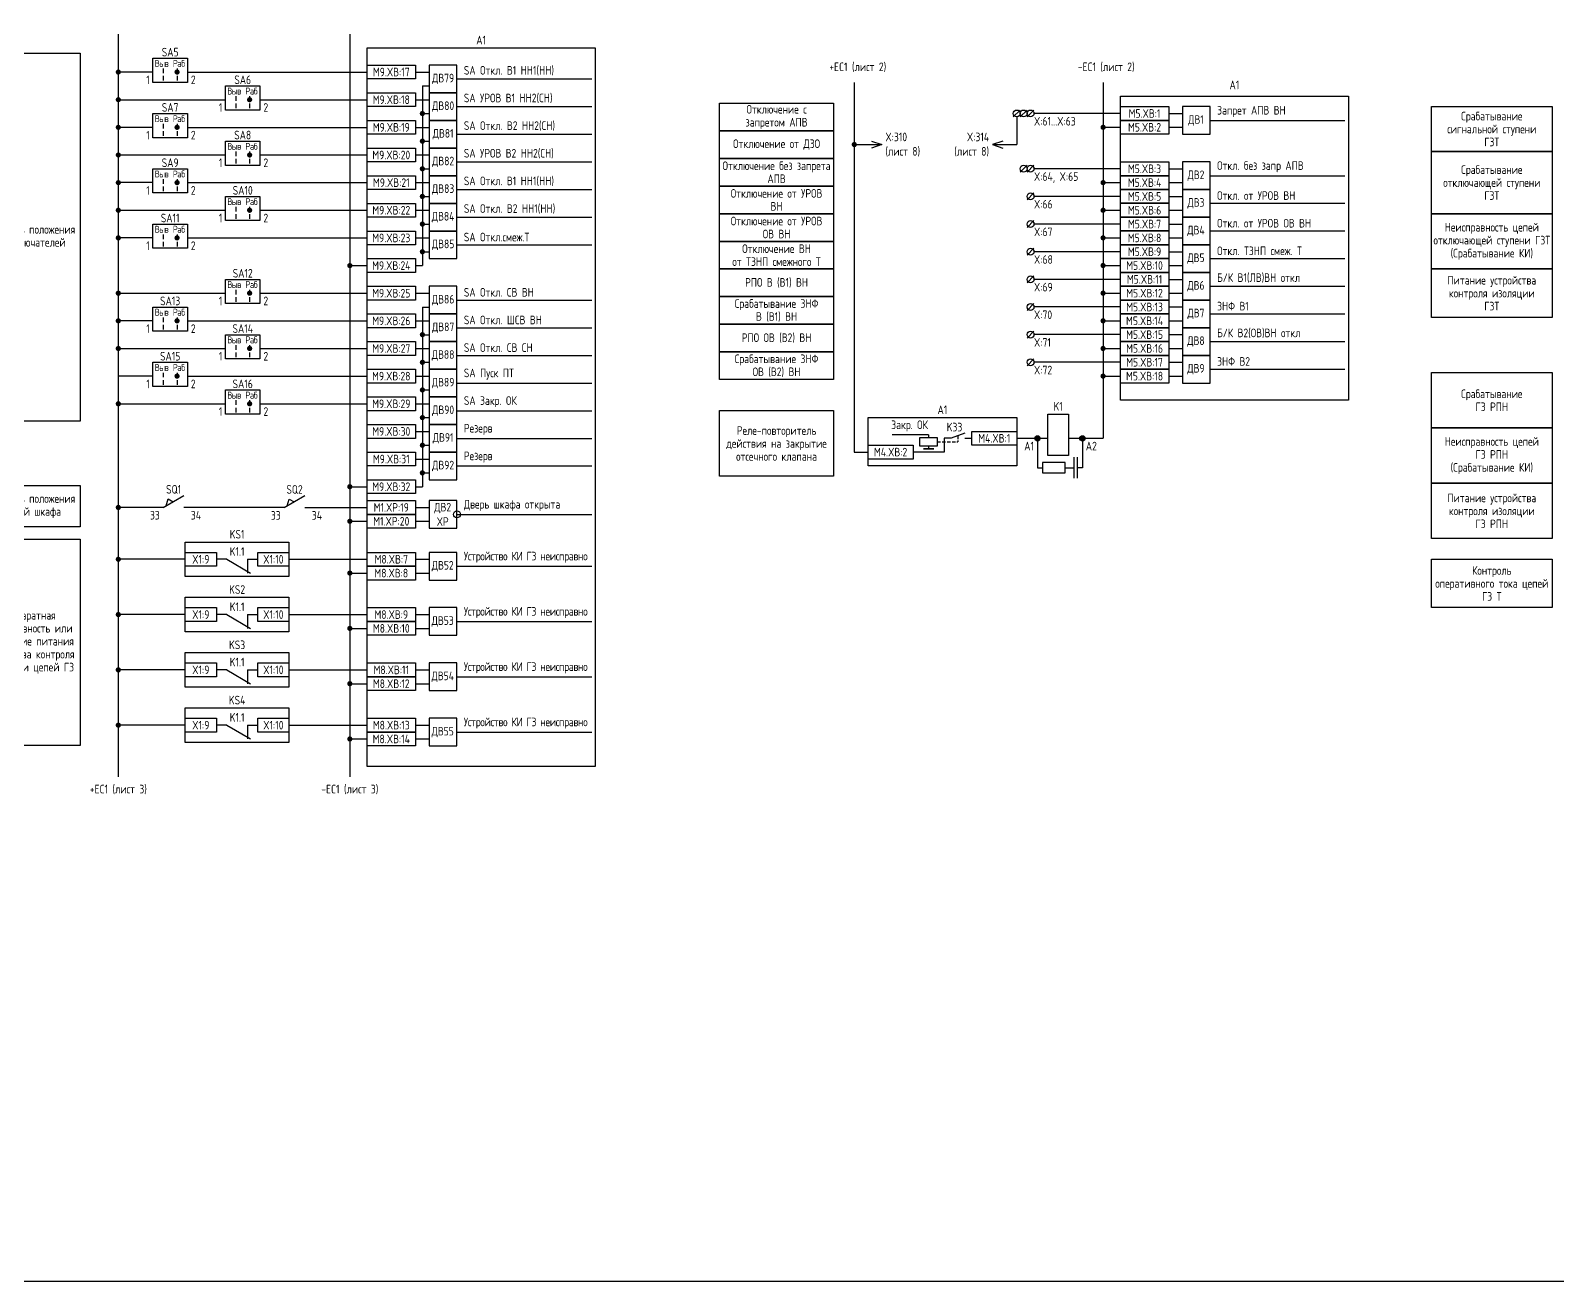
# Model space of a CAD drawing. Header units: millimetres. Extents: x -1533 to 5846, y -90 to 586.
# Drawn here: x 665.6 to 1107.5, y -90 to 272 of the extents above; entities that cross this region are included whole.
import ezdxf
from ezdxf.enums import TextEntityAlignment as Align

# ---------------------------------------------------------------- set-up
doc = ezdxf.new("R2010")
doc.units = ezdxf.units.MM
doc.linetypes.add('HIDDEN2', pattern=[4.7625, 3.175, -1.5875])
doc.styles.add('Gost_type_A', font='GOST_A.TTF')

# ---------------------------------------------------------------- blocks, each defined once
blk = doc.blocks.new('POINT')
at = {"const_width": 0.75}
blk.add_lwpolyline([(-0.375, 0, 1), (0.375, 0, 1)], format="xyb", close=True, dxfattribs=at)
blk = doc.blocks.new('Переключатель_положение')
for p, q in [((2, 1), (2, -0.34)), ((2, -1.14), (2, -2.49))]:
    blk.add_line(p, q)

msp = doc.modelspace()

# ---------------------------------------------------------------- hatches: boundary and pattern name
at = {"linetype": 'Continuous', "ltscale": 4.8}
h = msp.add_hatch(color=256, dxfattribs=at)
edge = h.paths.add_edge_path()
edge.add_arc((957, 154), 0.75, 0, 360)
h = msp.add_hatch(color=256, dxfattribs=at)
edge = h.paths.add_edge_path()
edge.add_arc((970, 154), 0.75, 0, 360)

# ---------------------------------------------------------------- linework, layer by layer
for p, q in [((691, 271), (691, 56)), ((758, 271), (758, 56)), ((701, 259.99), (691, 259.99)), ((711, 259.99), (763, 259.99)), ((777, 259.99), (781, 259.99)), ((789, 257.99), (828, 257.99)), ((904, 257), (904, 150)), ((976, 257), (976, 154)), ((691, 251.99), (722, 251.99)), ((732, 251.99), (763, 251.99)), ((777, 251.99), (781, 251.99)), ((779, 255.99), (781, 255.99)), ((779, 255.99), (779, 203.99)), ((779, 247.99), (781, 247.99)), ((789, 249.99), (828, 249.99)), ((952, 249), (950, 247)), ((954, 249), (952, 247)), ((956, 249), (954, 247)), ((981, 248), (956, 248)), ((995, 248), (999, 248)), ((701, 243.99), (691, 243.99)), ((711, 243.99), (763, 243.99)), ((777, 243.99), (781, 243.99)), ((951, 247), (951, 239)), ((976, 244), (981, 244)), ((995, 244), (999, 244)), ((1007, 246), (1046, 246)), ((779, 239.99), (781, 239.99)), ((789, 241.99), (828, 241.99)), ((904, 239), (912, 239)), ((944, 239), (951, 239)), ((691, 235.99), (722, 235.99)), ((732, 235.99), (763, 235.99)), ((777, 235.99), (781, 235.99)), ((779, 231.99), (781, 231.99)), ((789, 233.99), (828, 233.99)), ((954, 233), (952, 231)), ((956, 233), (954, 231)), ((981, 232), (956, 232)), ((995, 232), (999, 232)), ((1007, 230), (1046, 230)), ((701, 227.99), (691, 227.99)), ((711, 227.99), (763, 227.99)), ((777, 227.99), (781, 227.99)), ((789, 225.99), (828, 225.99)), ((976, 228), (981, 228)), ((995, 228), (999, 228)), ((779, 223.99), (781, 223.99)), ((956, 225), (954, 223)), ((981, 224), (956, 224)), ((995, 224), (999, 224)), ((1007, 222), (1046, 222)), ((691, 219.99), (722, 219.99)), ((732, 219.99), (763, 219.99)), ((777, 219.99), (781, 219.99)), ((789, 217.99), (828, 217.99)), ((956, 217), (954, 215)), ((976, 220), (981, 220)), ((995, 220), (999, 220)), ((779, 215.99), (781, 215.99)), ((981, 216), (956, 216)), ((995, 216), (999, 216)), ((1007, 214), (1046, 214)), ((701, 211.99), (691, 211.99)), ((711, 211.99), (763, 211.99)), ((777, 211.99), (781, 211.99)), ((779, 207.99), (781, 207.99)), ((789, 209.99), (828, 209.99)), ((956, 209), (954, 207)), ((981, 208), (956, 208)), ((976, 212), (981, 212)), ((995, 212), (999, 212)), ((995, 208), (999, 208)), ((758, 203.99), (763, 203.99)), ((758, 203.99), (763, 203.99)), ((777, 203.99), (779, 203.99)), ((976, 204), (981, 204)), ((995, 204), (999, 204)), ((1007, 206), (1046, 206)), ((956, 201), (954, 199)), ((981, 200), (956, 200)), ((995, 200), (999, 200)), ((691, 195.99), (722, 195.99)), ((732, 195.99), (763, 195.99)), ((777, 195.99), (781, 195.99)), ((976, 196), (981, 196)), ((995, 196), (999, 196)), ((1007, 198), (1046, 198)), ((779, 191.99), (781, 191.99)), ((779, 191.99), (779, 139.99)), ((789, 193.99), (828, 193.99)), ((956, 193), (954, 191)), ((981, 192), (956, 192)), ((995, 192), (999, 192)), ((701, 187.99), (691, 187.99)), ((711, 187.99), (763, 187.99)), ((777, 187.99), (781, 187.99)), ((789, 185.99), (828, 185.99)), ((976, 188), (981, 188)), ((995, 188), (999, 188)), ((1007, 190), (1046, 190)), ((779, 183.99), (781, 183.99)), ((956, 185), (954, 183)), ((981, 184), (956, 184)), ((995, 184), (999, 184)), ((1007, 182), (1046, 182)), ((691, 179.99), (722, 179.99)), ((732, 179.99), (763, 179.99)), ((777, 179.99), (781, 179.99)), ((789, 177.99), (828, 177.99)), ((956, 177), (954, 175)), ((976, 180), (981, 180)), ((995, 180), (999, 180)), ((779, 175.99), (781, 175.99)), ((981, 176), (956, 176)), ((995, 176), (999, 176)), ((1007, 174), (1046, 174)), ((701, 171.99), (691, 171.99)), ((711, 171.99), (763, 171.99)), ((777, 171.99), (781, 171.99)), ((779, 167.99), (781, 167.99)), ((789, 169.99), (828, 169.99)), ((976, 172), (981, 172)), ((995, 172), (999, 172)), ((691, 163.99), (722, 163.99)), ((732, 163.99), (763, 163.99)), ((777, 163.99), (781, 163.99)), ((779, 159.99), (781, 159.99)), ((789, 161.99), (828, 161.99)), ((777, 155.99), (781, 155.99)), ((925.5, 155), (915, 155)), ((925.5, 155), (925.5, 154.25)), ((779, 151.99), (781, 151.99)), ((789, 153.99), (828, 153.99)), ((925.5, 151.75), (925.5, 151)), ((951, 154), (960, 154)), ((966, 154), (976, 154)), ((777, 147.99), (781, 147.99)), ((789, 145.99), (828, 145.99)), ((904, 150), (908, 150)), ((779, 143.99), (781, 143.99)), ((704, 133.99), (710, 137.45)), ((739, 133.95), (745, 137.41)), ((758, 139.99), (763, 139.99)), ((758, 139.99), (763, 139.99)), ((777, 139.99), (779, 139.99)), ((704, 133.99), (691, 133.99)), ((704.86, 134.49), (705.43, 136.48)), ((705.43, 136.48), (706.87, 135.65)), ((739, 133.95), (710, 133.95)), ((739.86, 134.45), (740.43, 136.43)), ((740.43, 136.43), (741.87, 135.6)), ((745, 133.99), (763, 133.99)), ((777, 133.99), (781, 133.99)), ((758, 129.99), (763, 129.99)), ((758, 129.99), (763, 129.99)), ((777, 129.99), (781, 129.99)), ((789, 131.99), (828, 131.99)), ((710.38, 118.99), (691, 118.99)), ((722.38, 118.99), (719.38, 118.99)), ((722.38, 118.99), (729.3, 114.99)), ((728.38, 118.99), (728.38, 114.99)), ((728.38, 118.99), (731.38, 118.99)), ((740.37, 118.99), (763, 118.99)), ((758, 114.99), (763, 114.99)), ((758, 114.99), (763, 114.99)), ((777, 118.99), (781, 118.99)), ((777, 114.99), (781, 114.99)), ((789, 116.99), (828, 116.99)), ((710.38, 102.99), (691, 102.99)), ((722.38, 102.99), (719.38, 102.99)), ((722.38, 102.99), (729.3, 98.99)), ((728.38, 102.99), (728.38, 98.99)), ((728.38, 102.99), (731.38, 102.99)), ((740.37, 102.99), (763, 102.99)), ((777, 102.99), (781, 102.99)), ((758, 98.99), (763, 98.99)), ((758, 98.99), (763, 98.99)), ((777, 98.99), (781, 98.99)), ((789, 100.99), (828, 100.99)), ((710.38, 86.99), (691, 86.99)), ((722.38, 86.99), (719.38, 86.99)), ((722.38, 86.99), (729.3, 82.99)), ((728.38, 86.99), (728.38, 82.99)), ((728.38, 86.99), (731.38, 86.99)), ((740.37, 86.99), (763, 86.99)), ((777, 86.99), (781, 86.99)), ((789, 84.99), (828, 84.99)), ((758, 82.99), (763, 82.99)), ((777, 82.99), (781, 82.99)), ((710.38, 70.99), (691, 70.99)), ((722.38, 70.99), (719.38, 70.99)), ((722.38, 70.99), (729.3, 66.99)), ((728.38, 70.99), (728.38, 66.99)), ((728.38, 70.99), (731.38, 70.99)), ((740.37, 70.99), (763, 70.99)), ((777, 70.99), (781, 70.99)), ((758, 66.99), (763, 66.99)), ((777, 66.99), (781, 66.99)), ((789, 68.99), (828, 68.99))]:
    msp.add_line(p, q)
at = {"linetype": 'Continuous', "ltscale": 4.32}
msp.add_line((936, 155.5), (932, 154), dxfattribs=at)
at = {"linetype": 'HIDDEN2', "ltscale": 0.3}
for p in [(934, 154.75), (928, 153)]:
    msp.add_line(p, (934, 153), dxfattribs=at)
at = {"linetype": 'Continuous', "ltscale": 1.08}
for p, q in [((932, 154), (930, 154)), ((930, 154), (930, 150)), ((936, 154), (938, 154)), ((930, 150), (921, 150))]:
    msp.add_line(p, q, dxfattribs=at)
at = {"linetype": 'Continuous', "ltscale": 4.8}
for p, q in [((957, 154), (957, 145.5)), ((970, 154), (970, 145.5)), ((967.5, 148.5), (967.5, 142.5)), ((968.5, 148.5), (968.5, 142.5)), ((957, 145.5), (958.5, 145.5)), ((965, 145.5), (967.5, 145.5)), ((970, 145.5), (968.5, 145.5))]:
    msp.add_line(p, q, dxfattribs=at)
for points in [[(-1533, 586), (5845.64, 586), (5845.64, -90), (-1533, -90)], [(679.97, 158.99), (651, 158.99), (651, 265.49), (679.97, 265.49)], [(763, 266.99), (829, 266.99), (829, 58.99), (763, 58.99)], [(701, 263.99), (711, 263.99), (711, 256.99), (701, 256.99)], [(763, 261.99), (777, 261.99), (777, 257.99), (763, 257.99)], [(722, 255.99), (732, 255.99), (732, 248.99), (722, 248.99)], [(763, 253.99), (777, 253.99), (777, 249.99), (763, 249.99)], [(981, 253), (1047, 253), (1047, 165), (981, 165)], [(701, 247.99), (711, 247.99), (711, 240.99), (701, 240.99)], [(898, 243), (865, 243), (865, 251), (898, 251)], [(981, 250), (995, 250), (995, 246), (981, 246)], [(1106, 237), (1071, 237), (1071, 250), (1106, 250)], [(763, 245.99), (777, 245.99), (777, 241.99), (763, 241.99)], [(981, 246), (995, 246), (995, 242), (981, 242)], [(722, 239.99), (732, 239.99), (732, 232.99), (722, 232.99)], [(898, 235), (865, 235), (865, 243), (898, 243)], [(763, 237.99), (777, 237.99), (777, 233.99), (763, 233.99)], [(898, 227), (865, 227), (865, 235), (898, 235)], [(1106, 219), (1071, 219), (1071, 237), (1106, 237)], [(701, 231.99), (711, 231.99), (711, 224.99), (701, 224.99)], [(763, 229.99), (777, 229.99), (777, 225.99), (763, 225.99)], [(981, 234), (995, 234), (995, 230), (981, 230)], [(981, 230), (995, 230), (995, 226), (981, 226)], [(898, 219), (865, 219), (865, 227), (898, 227)], [(981, 226), (995, 226), (995, 222), (981, 222)], [(722, 223.99), (732, 223.99), (732, 216.99), (722, 216.99)], [(763, 221.99), (777, 221.99), (777, 217.99), (763, 217.99)], [(981, 222), (995, 222), (995, 218), (981, 218)], [(898, 211), (865, 211), (865, 219), (898, 219)], [(981, 218), (995, 218), (995, 214), (981, 214)], [(1106, 203), (1071, 203), (1071, 219), (1106, 219)], [(701, 215.99), (711, 215.99), (711, 208.99), (701, 208.99)], [(763, 213.99), (777, 213.99), (777, 209.99), (763, 209.99)], [(981, 214), (995, 214), (995, 210), (981, 210)], [(898, 203), (865, 203), (865, 211), (898, 211)], [(981, 210), (995, 210), (995, 206), (981, 206)], [(763, 205.99), (777, 205.99), (777, 201.99), (763, 201.99)], [(981, 206), (995, 206), (995, 202), (981, 202)], [(722, 199.99), (732, 199.99), (732, 192.99), (722, 192.99)], [(898, 195), (865, 195), (865, 203), (898, 203)], [(981, 202), (995, 202), (995, 198), (981, 198)], [(1106, 189), (1071, 189), (1071, 203), (1106, 203)], [(763, 197.99), (777, 197.99), (777, 193.99), (763, 193.99)], [(898, 187), (865, 187), (865, 195), (898, 195)], [(981, 198), (995, 198), (995, 194), (981, 194)], [(701, 191.99), (711, 191.99), (711, 184.99), (701, 184.99)], [(981, 194), (995, 194), (995, 190), (981, 190)], [(763, 189.99), (777, 189.99), (777, 185.99), (763, 185.99)], [(898, 179), (865, 179), (865, 187), (898, 187)], [(981, 190), (995, 190), (995, 186), (981, 186)], [(981, 186), (995, 186), (995, 182), (981, 182)], [(722, 183.99), (732, 183.99), (732, 176.99), (722, 176.99)], [(763, 181.99), (777, 181.99), (777, 177.99), (763, 177.99)], [(981, 182), (995, 182), (995, 178), (981, 178)], [(898, 171), (865, 171), (865, 179), (898, 179)], [(981, 178), (995, 178), (995, 174), (981, 174)], [(701, 175.99), (711, 175.99), (711, 168.99), (701, 168.99)], [(763, 173.99), (777, 173.99), (777, 169.99), (763, 169.99)], [(981, 174), (995, 174), (995, 170), (981, 170)], [(1106, 157), (1071, 157), (1071, 173), (1106, 173)], [(722, 167.99), (732, 167.99), (732, 160.99), (722, 160.99)], [(763, 165.99), (777, 165.99), (777, 161.99), (763, 161.99)], [(898, 143), (865, 143), (865, 162), (898, 162)], [(908, 160), (951, 160), (951, 146), (908, 146)], [(960, 161), (966, 161), (966, 149), (960, 149)], [(763, 157.99), (777, 157.99), (777, 153.99), (763, 153.99)], [(938, 156), (951, 156), (951, 152), (938, 152)], [(1106, 141), (1071, 141), (1071, 157), (1106, 157)], [(908, 152), (921, 152), (921, 148), (908, 148)], [(928, 154.25), (928, 151.75), (923, 151.75), (923, 154.25)], [(927, 151), (924, 151)], [(763, 149.99), (777, 149.99), (777, 145.99), (763, 145.99)], [(763, 141.99), (777, 141.99), (777, 137.99), (763, 137.99)], [(679.97, 128.35), (651, 128.35), (651, 140.35), (679.97, 140.35)], [(1106, 125), (1071, 125), (1071, 141), (1106, 141)], [(763, 135.99), (777, 135.99), (777, 131.99), (763, 131.99)], [(763, 135.99), (777, 135.99), (777, 131.99), (763, 131.99)], [(763, 131.99), (777, 131.99), (777, 127.99), (763, 127.99)], [(679.92, 65.09), (651, 65.09), (651, 124.81), (679.92, 124.81)], [(710.38, 123.99), (740.37, 123.99), (740.37, 113.99), (710.38, 113.99)], [(710.38, 120.99), (719.37, 120.99), (719.37, 116.99), (710.38, 116.99)], [(731.38, 120.99), (740.37, 120.99), (740.37, 116.99), (731.38, 116.99)], [(763, 120.99), (777, 120.99), (777, 116.99), (763, 116.99)], [(763, 116.99), (777, 116.99), (777, 112.99), (763, 112.99)], [(1106, 105), (1071, 105), (1071, 119), (1106, 119)], [(710.38, 107.99), (740.37, 107.99), (740.37, 97.99), (710.38, 97.99)], [(710.38, 104.99), (719.37, 104.99), (719.37, 100.99), (710.38, 100.99)], [(731.38, 104.99), (740.37, 104.99), (740.37, 100.99), (731.38, 100.99)], [(763, 104.99), (777, 104.99), (777, 100.99), (763, 100.99)], [(763, 100.99), (777, 100.99), (777, 96.99), (763, 96.99)], [(710.38, 91.99), (740.37, 91.99), (740.37, 81.99), (710.38, 81.99)], [(710.38, 88.99), (719.37, 88.99), (719.37, 84.99), (710.38, 84.99)], [(731.38, 88.99), (740.37, 88.99), (740.37, 84.99), (731.38, 84.99)], [(763, 88.99), (777, 88.99), (777, 84.99), (763, 84.99)], [(763, 84.99), (777, 84.99), (777, 80.99), (763, 80.99)], [(710.38, 75.99), (740.37, 75.99), (740.37, 65.99), (710.38, 65.99)], [(710.38, 72.99), (719.37, 72.99), (719.37, 68.99), (710.38, 68.99)], [(731.38, 72.99), (740.37, 72.99), (740.37, 68.99), (731.38, 68.99)], [(763, 72.99), (777, 72.99), (777, 68.99), (763, 68.99)], [(763, 68.99), (777, 68.99), (777, 64.99), (763, 64.99)]]:
    msp.add_lwpolyline(points, close=True)
at = {"ltscale": 4}
for points in [[(781, 253.99), (789, 253.99), (789, 261.99), (781, 261.99)], [(781, 245.99), (789, 245.99), (789, 253.99), (781, 253.99)], [(999, 242), (1007, 242), (1007, 250), (999, 250)], [(781, 237.99), (789, 237.99), (789, 245.99), (781, 245.99)], [(781, 229.99), (789, 229.99), (789, 237.99), (781, 237.99)], [(781, 221.99), (789, 221.99), (789, 229.99), (781, 229.99)], [(999, 226), (1007, 226), (1007, 234), (999, 234)], [(999, 218), (1007, 218), (1007, 226), (999, 226)], [(781, 213.99), (789, 213.99), (789, 221.99), (781, 221.99)], [(999, 210), (1007, 210), (1007, 218), (999, 218)], [(781, 205.99), (789, 205.99), (789, 213.99), (781, 213.99)], [(999, 202), (1007, 202), (1007, 210), (999, 210)], [(999, 194), (1007, 194), (1007, 202), (999, 202)], [(781, 189.99), (789, 189.99), (789, 197.99), (781, 197.99)], [(999, 186), (1007, 186), (1007, 194), (999, 194)], [(781, 181.99), (789, 181.99), (789, 189.99), (781, 189.99)], [(999, 178), (1007, 178), (1007, 186), (999, 186)], [(781, 173.99), (789, 173.99), (789, 181.99), (781, 181.99)], [(999, 170), (1007, 170), (1007, 178), (999, 178)], [(781, 165.99), (789, 165.99), (789, 173.99), (781, 173.99)], [(781, 157.99), (789, 157.99), (789, 165.99), (781, 165.99)], [(781, 149.99), (789, 149.99), (789, 157.99), (781, 157.99)], [(781, 141.99), (789, 141.99), (789, 149.99), (781, 149.99)], [(781, 127.99), (789, 127.99), (789, 135.99), (781, 135.99)], [(781, 112.99), (789, 112.99), (789, 120.99), (781, 120.99)], [(781, 96.99), (789, 96.99), (789, 104.99), (781, 104.99)], [(781, 80.99), (789, 80.99), (789, 88.99), (781, 88.99)], [(781, 64.99), (789, 64.99), (789, 72.99), (781, 72.99)]]:
    msp.add_lwpolyline(points, close=True, dxfattribs=at)
for points in [[(909, 240), (912, 239), (909, 238)], [(947, 240), (944, 239), (947, 238)]]:
    msp.add_lwpolyline(points)
at = {"linetype": 'Continuous', "ltscale": 4.8}
msp.add_lwpolyline([(958.5, 144), (965, 144), (965, 147), (958.5, 147)], close=True, dxfattribs=at)
for centre in [(951, 248), (953, 248), (955, 248), (953, 232), (955, 232), (955, 224), (955, 216), (955, 208), (955, 200), (955, 192), (955, 184), (955, 176), (789, 131.99)]:
    msp.add_circle(centre, 1)
for centre in [(957, 154), (970, 154)]:
    msp.add_circle(centre, 0.75, dxfattribs=at)

# ---------------------------------------------------------------- block references
for name, p in [('POINT', (691, 259.99)), ('Переключатель_положение', (702, 259.99)), ('POINT', (708, 259.99)), ('Переключатель_положение', (706, 259.99)), ('POINT', (691, 251.99)), ('Переключатель_положение', (723, 251.99)), ('POINT', (729, 251.99)), ('Переключатель_положение', (727, 251.99)), ('POINT', (779, 247.99)), ('POINT', (691, 243.99)), ('Переключатель_положение', (702, 243.99)), ('POINT', (708, 243.99)), ('Переключатель_положение', (706, 243.99)), ('POINT', (976, 244)), ('POINT', (779, 239.99)), ('POINT', (904, 239)), ('POINT', (691, 235.99)), ('Переключатель_положение', (723, 235.99)), ('POINT', (729, 235.99)), ('Переключатель_положение', (727, 235.99)), ('POINT', (779, 231.99)), ('POINT', (691, 227.99)), ('Переключатель_положение', (702, 227.99)), ('POINT', (708, 227.99)), ('Переключатель_положение', (706, 227.99)), ('POINT', (976, 228)), ('Переключатель_положение', (723, 219.99)), ('Переключатель_положение', (727, 219.99)), ('POINT', (779, 223.99)), ('POINT', (691, 219.99)), ('POINT', (729, 219.99)), ('POINT', (779, 215.99)), ('POINT', (976, 220)), ('POINT', (691, 211.99)), ('Переключатель_положение', (702, 211.99)), ('POINT', (708, 211.99)), ('Переключатель_положение', (706, 211.99)), ('POINT', (976, 212)), ('POINT', (779, 207.99)), ('POINT', (758, 203.99)), ('POINT', (758, 203.99)), ('POINT', (976, 204)), ('POINT', (691, 195.99)), ('Переключатель_положение', (723, 195.99)), ('POINT', (729, 195.99)), ('Переключатель_положение', (727, 195.99)), ('POINT', (976, 196)), ('POINT', (691, 187.99)), ('Переключатель_положение', (702, 187.99)), ('POINT', (708, 187.99)), ('Переключатель_положение', (706, 187.99)), ('POINT', (976, 188)), ('POINT', (779, 183.99)), ('POINT', (691, 179.99)), ('Переключатель_положение', (723, 179.99)), ('POINT', (729, 179.99)), ('Переключатель_положение', (727, 179.99)), ('POINT', (976, 180)), ('Переключатель_положение', (702, 171.99)), ('POINT', (708, 171.99)), ('Переключатель_положение', (706, 171.99)), ('POINT', (779, 175.99)), ('POINT', (976, 172)), ('POINT', (779, 167.99)), ('POINT', (691, 163.99)), ('Переключатель_положение', (723, 163.99)), ('POINT', (729, 163.99)), ('Переключатель_положение', (727, 163.99)), ('POINT', (779, 159.99)), ('POINT', (779, 151.99)), ('POINT', (779, 143.99)), ('POINT', (758, 139.99)), ('POINT', (758, 139.99)), ('POINT', (691, 133.99)), ('POINT', (758, 129.99)), ('POINT', (758, 129.99)), ('POINT', (691, 118.99)), ('POINT', (758, 114.99)), ('POINT', (758, 114.99)), ('POINT', (691, 102.99)), ('POINT', (758, 98.99)), ('POINT', (758, 98.99)), ('POINT', (691, 86.99)), ('POINT', (758, 82.99)), ('POINT', (758, 82.99)), ('POINT', (691, 70.99)), ('POINT', (758, 66.99)), ('POINT', (758, 66.99))]:
    msp.add_blockref(name, p)

# ---------------------------------------------------------------- texts
at = {"color": 1, "style": 'Gost_type_A'}
msp.add_text('A1', height=2.5, dxfattribs=at).set_placement((956, 153), align=Align.TOP_RIGHT)
msp.add_text('A2', height=2.5, dxfattribs=at).set_placement((971, 153), align=Align.TOP_LEFT)
at = {"char_height": 2.5, "line_spacing_factor": 0.9, "style": 'Gost_type_A'}
for s, insert, width, attachment_point in [('A1', (796, 267.99), 66, 8), ('A1', (1014, 255), 66, 8), ('Отключение с\\Pзапретом АПВ', (881.5, 247), 33, 5), ('Срабатывание\\Pсигнальной ступени\\PГЗТ', (1088.5, 243.5), 35, 5), ('X:61...X:63', (956, 247), 8, 1), ('Отключение от ДЗО', (881.5, 239), 33, 5), ('Отключение без запрета АПВ', (881.5, 231), 33, 5), ('X:64, X:65', (956, 231), 15, 1), ('Срабатывание\\Pотключающей ступени\\PГЗТ', (1088.5, 228), 35, 5), ('Отключение от УРОВ\\PВН', (881.5, 223), 33, 5), ('X:66', (956, 223), 8, 1), ('Отключение от УРОВ\\PОВ ВН', (881.5, 215), 33, 5), ('Контроль положения\\Pпереключателей', (665.49, 212.24), 28.9737, 5), ('X:67', (956, 215), 8, 1), ('Неисправность цепей отключающей ступени ГЗТ\\P(Срабатывание КИ)', (1088.5, 211), 35, 5), ('Отключение ВН\\Pот ТЗНП смежного Т', (881.5, 207), 33, 5), ('X:68', (956, 207), 8, 1), ('РПО В (В1) ВН', (881.5, 199), 33, 5), ('X:69', (956, 199), 8, 1), ('Питание устройства контроля изоляции\\PГЗТ', (1088.5, 196), 35, 5), ('Срабатывание ЗНФ\\PВ (В1) ВН', (881.5, 191), 33, 5), ('X:70', (956, 191), 8, 1), ('РПО ОВ (В2) ВН', (881.5, 183), 33, 5), ('X:71', (956, 183), 8, 1), ('Срабатывание ЗНФ\\PОВ (В2) ВН', (881.5, 175), 33, 5), ('X:72', (956, 175), 8, 1), ('Срабатывание\\PГЗ РПН', (1088.5, 165), 35, 5), ('A1', (929.5, 161), 43.0001, 8), ('Реле-повторитель действия на закрытие отсечного клапана', (881.5, 152.5), 33, 5), ('Неисправность цепей\\PГЗ РПН\\P(Срабатывание КИ)', (1088.5, 149), 35, 5), ('Контроль положения\\Pдверей шкафа', (665.5, 134.35), 29.0042, 5), ('Питание устройства контроля изоляции\\PГЗ РПН', (1088.5, 133), 35, 5), ('KS1', (725.38, 124.99), 30, 8), ('K1.1', (725.38, 119.99), 12, 8), ('Контроль\\Pоперативного тока цепей ГЗ Т', (1088.5, 112), 35, 5), ('KS2', (725.38, 108.99), 30, 8), ('K1.1', (725.38, 103.99), 12, 8), ('Аппаратная неисправность или отсутствие питания устройства контроля изоляции цепей ГЗ', (665.46, 94.95), 28.9183, 5), ('KS3', (725.38, 92.99), 30, 8), ('K1.1', (725.38, 87.99), 12, 8), ('KS4', (725.38, 76.99), 30, 8), ('K1.1', (725.38, 71.99), 12, 8)]:
    msp.add_mtext(s, dxfattribs=dict(at, insert=insert, width=width, attachment_point=attachment_point))
at = {"style": 'Gost_type_A'}
for s, insert, char_height, width, attachment_point in [('SA5', (706, 264.5), 2.5, 10, 8), ('{\\T0.9;Выв}', (703.5, 262.49), 2, 5, 5), ('{\\T0.9;Раб}', (708.5, 262.49), 2, 5, 5), ('M9.XВ:17', (770, 259.99), 2.5, 14, 5), ('SA Откл. В1 НН1(НН)', (791, 258.99), 2.5, 35.7119, 7), ('+EC1 (лист 2)', (905, 260), 2.5, 18, 8), ('-EC1 (лист 2)', (976.89, 260), 2.5, 19.7733, 8), ('{\\T0.9;1}', (700, 258.99), 2.5, 5, 3), ('SA6', (727, 256.5), 2.5, 10, 8), ('ДВ79', (785, 257.99), 2.5, 7.9998, 5), ('{\\T0.9;Выв}', (724.5, 254.49), 2, 5, 5), ('{\\T0.9;Раб}', (729.5, 254.49), 2, 5, 5), ('M9.XВ:18', (770, 251.99), 2.5, 14, 5), ('SA УРОВ В1 НН2(СН)', (791, 250.99), 2.5, 41.1416, 7), ('{\\T0.9;Выв}', (703.5, 246.49), 2, 5, 5), ('SA7', (706, 248.5), 2.5, 10, 8), ('{\\T0.9;Раб}', (708.5, 246.49), 2, 5, 5), ('{\\T0.9;1}', (721, 250.99), 2.5, 5, 3), ('{\\T0.9;2}', (733, 250.99), 2.5, 5, 1), ('ДВ80', (785, 249.99), 2.5, 7.9998, 5), ('M5.XВ:1', (988, 248), 2.5, 14, 5), ('ДВ1', (1002.88, 246), 2.5, 7.7588, 5), ('Запрет АПВ ВН', (1009, 247), 2.5, 46.8301, 7), ('M9.XВ:19', (770, 243.99), 2.5, 14, 5), ('ДВ81', (785, 241.99), 2.5, 7.9998, 5), ('SA Откл. В2 НН2(СН)', (791, 242.99), 2.5, 27.8465, 7), ('M5.XВ:2', (988, 244), 2.5, 14, 5), ('{\\T0.9;1}', (700, 242.99), 2.5, 5, 3), ('{\\T0.9;Выв}', (724.5, 238.49), 2, 5, 5), ('SA8', (727, 240.5), 2.5, 10, 8), ('{\\T0.9;Раб}', (729.5, 238.49), 2, 5, 5), ('X:310\\P(лист 8)', (913, 239), 2.5, 19, 4), ('X:314\\P(лист 8)', (943, 239), 2.5, 19, 6), ('SA9', (706, 232.5), 2.5, 10, 8), ('{\\T0.9;1}', (721, 234.99), 2.5, 5, 3), ('{\\T0.9;2}', (733, 234.99), 2.5, 5, 1), ('M9.XВ:20', (770, 235.99), 2.5, 14, 5), ('ДВ82', (785, 233.99), 2.5, 7.9998, 5), ('SA УРОВ В2 НН2(СН)', (791, 234.99), 2.5, 27.8465, 7), ('{\\T0.9;Выв}', (703.5, 230.49), 2, 5, 5), ('{\\T0.9;Раб}', (708.5, 230.49), 2, 5, 5), ('SA Откл. В1 НН1(НН)', (791, 226.99), 2.5, 33.4848, 7), ('M5.XВ:3', (988, 232), 2.5, 14, 5), ('ДВ2', (1002.88, 230), 2.5, 7.7588, 5), ('{\\T0.9;1}', (700, 226.99), 2.5, 5, 3), ('SA10', (727, 224.5), 2.5, 10, 8), ('M9.XВ:21', (770, 227.99), 2.5, 14, 5), ('ДВ83', (785, 225.99), 2.5, 7.9998, 5), ('M5.XВ:4', (988, 228), 2.5, 14, 5), ('Откл. от УРОВ ВН', (1009, 223), 2.5, 27.8465, 7), ('{\\T0.9;Выв}', (724.5, 222.49), 2, 5, 5), ('{\\T0.9;Раб}', (729.5, 222.49), 2, 5, 5), ('M9.XВ:22', (770, 219.99), 2.5, 14, 5), ('SA Откл. В2 НН1(НН)', (791, 218.99), 2.5, 35.3544, 7), ('M5.XВ:5', (988, 224), 2.5, 14, 5), ('M5.XВ:6', (988, 220), 2.5, 14, 5), ('ДВ3', (1002.88, 222), 2.5, 7.7588, 5), ('SA11', (706, 216.5), 2.5, 10, 8), ('{\\T0.9;1}', (721, 218.99), 2.5, 5, 3), ('{\\T0.9;2}', (733, 218.99), 2.5, 5, 1), ('ДВ84', (785, 217.99), 2.5, 7.9998, 5), ('M5.XВ:7', (988, 216), 2.5, 14, 5), ('Откл. от УРОВ ОВ ВН', (1009, 215), 2.5, 35.5248, 7), ('{\\T0.9;Выв}', (703.5, 214.49), 2, 5, 5), ('{\\T0.9;Раб}', (708.5, 214.49), 2, 5, 5), ('M9.XВ:23', (770, 211.99), 2.5, 14, 5), ('SA Откл.смеж.Т', (791, 210.99), 2.5, 27.8465, 7), ('M5.XВ:8', (988, 212), 2.5, 14, 5), ('ДВ4', (1002.88, 214), 2.5, 7.7588, 5), ('{\\T0.9;1}', (700, 210.99), 2.5, 5, 3), ('ДВ85', (785, 209.99), 2.5, 7.9998, 5), ('M5.XВ:9', (988, 208), 2.5, 14, 5), ('Откл. ТЗНП смеж. Т', (1009, 207), 2.5, 44.8592, 7), ('M9.XВ:24', (770, 203.99), 2.5, 14, 5), ('M5.XВ:10', (988, 204), 2.5, 14, 5), ('ДВ5', (1002.88, 206), 2.5, 7.7588, 5), ('{\\T0.9;Выв}', (724.5, 198.49), 2, 5, 5), ('SA12', (727, 200.5), 2.5, 10, 8), ('{\\T0.9;Раб}', (729.5, 198.49), 2, 5, 5), ('M5.XВ:11', (988, 200), 2.5, 14, 5), ('ДВ6', (1002.88, 198), 2.5, 7.7588, 5), ('Б/К В1(ЛВ)ВН откл', (1009, 199), 2.5, 27.8465, 7), ('SA13', (706, 192.5), 2.5, 10, 8), ('{\\T0.9;1}', (721, 194.99), 2.5, 5, 3), ('{\\T0.9;2}', (733, 194.99), 2.5, 5, 1), ('M9.XВ:25', (770, 195.99), 2.5, 14, 5), ('ДВ86', (785, 193.99), 2.5, 7.9998, 5), ('SA Откл. СВ ВН', (791, 194.99), 2.5, 27.8465, 7), ('M5.XВ:12', (988, 196), 2.5, 14, 5), ('{\\T0.9;Выв}', (703.5, 190.49), 2, 5, 5), ('{\\T0.9;Раб}', (708.5, 190.49), 2, 5, 5), ('M5.XВ:13', (988, 192), 2.5, 14, 5), ('ДВ7', (1002.88, 190), 2.5, 7.7588, 5), ('ЗНФ В1', (1009, 191), 2.5, 44.8565, 7), ('{\\T0.9;1}', (700, 186.99), 2.5, 5, 3), ('SA14', (727, 184.5), 2.5, 10, 8), ('M9.XВ:26', (770, 187.99), 2.5, 14, 5), ('ДВ87', (785, 185.99), 2.5, 7.9998, 5), ('SA Откл. ШСВ ВН', (791, 186.99), 2.5, 27.8465, 7), ('M5.XВ:14', (988, 188), 2.5, 14, 5), ('Б/К В2(ОВ)ВН откл', (1009, 183), 2.5, 27.8465, 7), ('{\\T0.9;Выв}', (724.5, 182.49), 2, 5, 5), ('{\\T0.9;Раб}', (729.5, 182.49), 2, 5, 5), ('M9.XВ:27', (770, 179.99), 2.5, 14, 5), ('SA Откл. СВ СН', (791, 178.99), 2.5, 35.933, 7), ('M5.XВ:15', (988, 184), 2.5, 14, 5), ('M5.XВ:16', (988, 180), 2.5, 14, 5), ('ДВ8', (1002.88, 182), 2.5, 7.7588, 5), ('SA15', (706, 176.5), 2.5, 10, 8), ('{\\T0.9;1}', (721, 178.99), 2.5, 5, 3), ('{\\T0.9;2}', (733, 178.99), 2.5, 5, 1), ('ДВ88', (785, 177.99), 2.5, 7.9998, 5), ('M5.XВ:17', (988, 176), 2.5, 14, 5), ('ЗНФ В2', (1009, 175), 2.5, 27.8465, 7), ('{\\T0.9;Выв}', (703.5, 174.49), 2, 5, 5), ('{\\T0.9;Раб}', (708.5, 174.49), 2, 5, 5), ('M9.XВ:28', (770, 171.99), 2.5, 14, 5), ('SA Пуск ПТ', (791, 170.99), 2.5, 41.868, 7), ('M5.XВ:18', (988, 172), 2.5, 14, 5), ('ДВ9', (1002.88, 174), 2.5, 7.7588, 5), ('{\\T0.9;1}', (700, 170.99), 2.5, 5, 3), ('SA16', (727, 168.5), 2.5, 10, 8), ('ДВ89', (785, 169.99), 2.5, 7.9998, 5), ('{\\T0.9;Выв}', (724.5, 166.49), 2, 5, 5), ('{\\T0.9;Раб}', (729.5, 166.49), 2, 5, 5), ('M9.XВ:29', (770, 163.99), 2.5, 14, 5), ('SA Закр. ОК', (791, 162.99), 2.5, 42.9636, 7), ('K1', (963, 162), 2.5, 7, 8), ('{\\T0.9;1}', (721, 162.99), 2.5, 5, 3), ('{\\T0.9;2}', (733, 162.99), 2.5, 5, 1), ('ДВ90', (785, 161.99), 2.5, 7.9998, 5), ('Закр. ОК', (920, 156), 2.5, 14, 8), ('M9.XВ:30', (770, 155.99), 2.5, 14, 5), ('ДВ91', (785, 153.99), 2.5, 7.9998, 5), ('Резерв', (791, 154.99), 2.5, 40.0707, 7), ('K33', (933, 156), 2.5, 6, 8), ('М4.XВ:1', (944.5, 154), 2.5, 13, 5), ('М4.XВ:2', (914.5, 150), 2.5, 13, 5), ('M9.XВ:31', (770, 147.99), 2.5, 14, 5), ('ДВ92', (785, 145.99), 2.5, 7.9998, 5), ('Резерв', (791, 146.99), 2.5, 38, 7), ('SQ1', (707, 137.99), 2.5, 10, 8), ('SQ2', (742, 137.95), 2.5, 10, 8), ('M9.XВ:32', (770, 139.99), 2.5, 14, 5), ('33', (703, 132.99), 2.5, 6, 3), ('34', (712, 132.99), 2.5, 6, 1), ('33', (738, 132.95), 2.5, 6, 3), ('34', (747, 132.95), 2.5, 6, 1), ('M1.XP:19', (770, 133.99), 2.5, 14, 5), ('ДВ2 XP', (784.88, 131.99), 2.5, 7.7588, 5), ('Дверь шкафа открыта', (791, 132.99), 2.5, 35.9749, 7), ('M1.XP:20', (770, 129.99), 2.5, 14, 5), ('X1:9', (714.87, 118.99), 2.5, 9.0043, 5), ('X1:10', (735.87, 118.99), 2.5, 9.0043, 5), ('M8.XВ:7', (770, 118.99), 2.5, 14, 5), ('M8.XВ:8', (770, 114.99), 2.5, 14, 5), ('ДВ52', (784.88, 116.99), 2.5, 7.7588, 5), ('X1:9', (714.87, 102.99), 2.5, 9.0043, 5), ('X1:10', (735.87, 102.99), 2.5, 9.0043, 5), ('M8.XВ:9', (770, 102.99), 2.5, 14, 5), ('ДВ53', (784.88, 100.99), 2.5, 7.7588, 5), ('M8.XВ:10', (770, 98.99), 2.5, 14, 5), ('X1:9', (714.87, 86.99), 2.5, 9.0043, 5), ('X1:10', (735.87, 86.99), 2.5, 9.0043, 5), ('M8.XВ:12', (770, 82.99), 2.5, 14, 5), ('M8.XВ:11', (770, 86.99), 2.5, 14, 5), ('ДВ54', (784.88, 84.99), 2.5, 7.7588, 5), ('X1:9', (714.87, 70.99), 2.5, 9.0043, 5), ('X1:10', (735.87, 70.99), 2.5, 9.0043, 5), ('M8.XВ:13', (770, 70.99), 2.5, 14, 5), ('M8.XВ:14', (770, 66.99), 2.5, 14, 5), ('ДВ55', (784.88, 68.99), 2.5, 7.7588, 5), ('+EC1 (лист 3)', (691, 51), 2.5, 18, 8), ('-EC1 (лист 3)', (758, 51), 2.5, 20, 8)]:
    msp.add_mtext(s, dxfattribs=dict(at, insert=insert, char_height=char_height, width=width, attachment_point=attachment_point))
at = {"char_height": 2.5, "attachment_point": 1, "style": 'Gost_type_A'}
for insert in [(712, 258.99), (712, 242.99), (712, 226.99), (712, 210.99), (712, 186.99), (712, 170.99)]:
    msp.add_mtext('{\\T0.9;2}', dxfattribs=dict(at, insert=insert))
at = {"color": 6, "char_height": 2.5, "attachment_point": 7, "style": 'Gost_type_A'}
for s, insert, width in [('Откл. без запр АПВ', (1009, 231), 34), ('{\\T0.95;Устройство КИ ГЗ неисправно}', (791, 117.99), 40), ('{\\T0.95;Устройство КИ ГЗ неисправно}', (791, 101.99), 40), ('{\\T0.95;Устройство КИ ГЗ неисправно}', (791, 85.99), 40), ('{\\T0.95;Устройство КИ ГЗ неисправно}', (791, 69.99), 40)]:
    msp.add_mtext(s, dxfattribs=dict(at, insert=insert, width=width))

doc.saveas('drawing.dxf')
